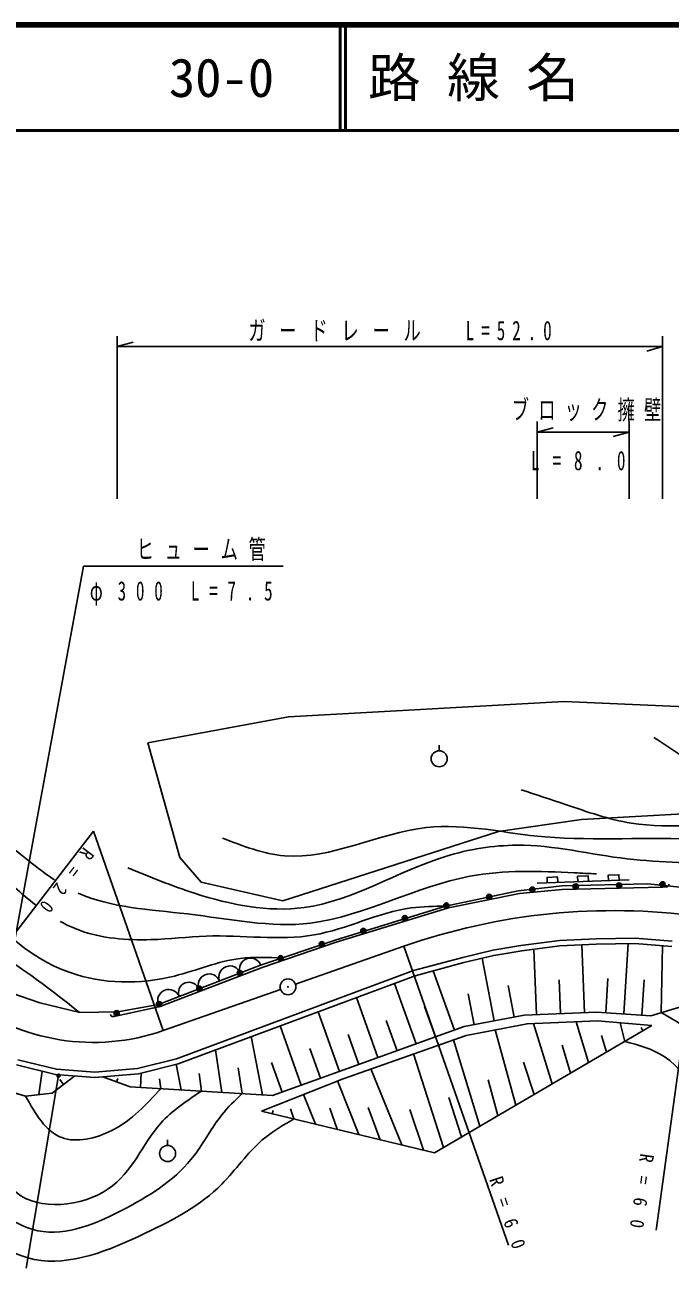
# Model space of a CAD drawing. Units: millimetres, scale not verified. Extents: x 40000 to 680000, y 20000 to 380000.
# Drawn here: x 147880 to 209009, y 262304 to 380000 of the extents above; entities that cross this region are included whole.
import ezdxf
from ezdxf.enums import TextEntityAlignment as Align

# ---------------------------------------------------------------- set-up
doc = ezdxf.new("R2010")
doc.units = ezdxf.units.MM
doc.header["$LTSCALE"] = 1000
for name, color, linetype, lineweight in [('M-BGD', 7, 'Continuous', 25), ('M-TTL', 2, 'Continuous', 140), ('M-TTL-LINE', 7, 'Continuous', 50)]:
    doc.layers.add(name, color=color, linetype=linetype, lineweight=lineweight)
doc.layers.add('M-TTL-TXT', color=7, linetype='Continuous')
doc.styles.add('ＭＳ ゴシック', font='')
doc.styles.get('ＭＳ ゴシック').set_extended_font_data('MS Gothic')

msp = doc.modelspace()

# ---------------------------------------------------------------- linework, layer by layer
at = {"layer": 'M-BGD'}
for p, q in [((156631, 335098), (156631, 350517)), ((156631, 349517), (158131, 349937)), ((208293, 350517), (208293, 335098)), ((156631, 349517), (208293, 349517)), ((208293, 349517), (206793, 349097)), ((196411, 335098), (196411, 342414)), ((196411, 341414), (197911, 341834)), ((196411, 341414), (205119, 341414)), ((205119, 341414), (203619, 340994)), ((205119, 342414), (205119, 335098)), ((159533, 311991), (172840, 314434)), ((187129, 311229), (187129, 311749)), ((142159, 287760), (154377, 303594)), ((160990, 284719), (154377, 303594)), ((196411, 298699), (205119, 299014)), ((194752, 297702), (198780, 298085)), ((198780, 298085), (208293, 298315)), ((208293, 298315), (208593, 298323)), ((188001, 296359), (194752, 297702)), ((177375, 293098), (188001, 296359)), ((211766, 295527), (207696, 265804)), ((170369, 290702), (177375, 293098)), ((183787, 292706), (173518, 289108)), ((193707, 264394), (183787, 292706)), ((196334, 286230), (196086, 292428)), ((200900, 286413), (200643, 292840)), ((204617, 286294), (205042, 292953)), ((208170, 286422), (208289, 292751)), ((160532, 287185), (170205, 290902)), ((192343, 285637), (191202, 291572)), ((160698, 286987), (170369, 290702)), ((188587, 284763), (186569, 290378)), ((202900, 286404), (203109, 289665)), ((172102, 288612), (160990, 284719)), ((184956, 283459), (182897, 289191)), ((194243, 286002), (193669, 288987)), ((198617, 286322), (198490, 289517)), ((206334, 286185), (206548, 289530)), ((181326, 282155), (179282, 287846)), ((190444, 285272), (189882, 288194)), ((156338, 286060), (156631, 286122)), ((156631, 286122), (160698, 286987)), ((177696, 280851), (175666, 286502)), ((186772, 284111), (185738, 286987)), ((174066, 279546), (172050, 285158)), ((183141, 282807), (182115, 285663)), ((197839, 279673), (196057, 285388)), ((201275, 281683), (200109, 285554)), ((202138, 285637), (207289, 285198)), ((204711, 283692), (204269, 285455)), ((206430, 284696), (206252, 284999)), ((170381, 278627), (169332, 284148)), ((179511, 281503), (178492, 284338)), ((190967, 275655), (188490, 283841)), ((194403, 277664), (192434, 284788)), ((202993, 282687), (202521, 284267)), ((166529, 278862), (165931, 282884)), ((175881, 280199), (174869, 283014)), ((187531, 273646), (184697, 282505)), ((199557, 280678), (198795, 283335)), ((162678, 279097), (162218, 281526)), ((172251, 278894), (171247, 281690)), ((196121, 278669), (195113, 281731)), ((151075, 280449), (147990, 262212)), ((149206, 278651), (149530, 280867)), ((156567, 279865), (156676, 280165)), ((158827, 279332), (158909, 280687)), ((160752, 279214), (160641, 280153)), ((164604, 278979), (164395, 280640)), ((168455, 278745), (168080, 281196)), ((178028, 280157), (170289, 277089)), ((183600, 273884), (180642, 281078)), ((151541, 279605), (151178, 280082)), ((179504, 274870), (177506, 279950)), ((192685, 276660), (191765, 280056)), ((175408, 275856), (174265, 278666)), ((189249, 274651), (188058, 278382)), ((171313, 276842), (171398, 277144)), ((173360, 276349), (173051, 277306)), ((177456, 275363), (176758, 277366)), ((181552, 274377), (180405, 277426)), ((185648, 273390), (184351, 277246)), ((161406, 273833), (161406, 274353))]:
    msp.add_line(p, q, dxfattribs=at)
for points in [[(146256, 289726), (153441, 328703), (172338, 328703)], [(159533, 311991), (162548, 301128), (164575, 298789), (172319, 297022), (192746, 303571), (200595, 304715), (215356, 305546), (217383, 307833), (217695, 311939), (216967, 315110), (198983, 315889), (172840, 314434)], [(89838, 278012), (94753, 288076), (98040, 293515), (101249, 297546), (104732, 300676), (109702, 303559), (114045, 304928), (117645, 305046), (121833, 304341), (125036, 303285), (127776, 302032), (132237, 298745), (137871, 294284), (145819, 288554), (149302, 287341), (153097, 286441), (156698, 286480), (160532, 287185)], [(198362, 298769), (198344, 299269), (197344, 299233), (197362, 298733)], [(201265, 298874), (201247, 299374), (200247, 299338), (200265, 298838)], [(204168, 298979), (204150, 299479), (203150, 299443), (203168, 298943)], [(170205, 290902), (177288, 293289), (187736, 296498), (194624, 297946), (198772, 298415), (206904, 298618), (213319, 297943), (239025, 293976), (259116, 291400), (265371, 291167), (270777, 290076), (290563, 289927)], [(208887, 298580), (208888, 298540), (208870, 298479), (208841, 298429), (208792, 298377), (208743, 298346), (208673, 298325), (208593, 298323)], [(147227, 281940), (150875, 281055), (154516, 280780), (158550, 281111), (162261, 282053), (184703, 290395), (189362, 291645), (192197, 292325), (194874, 292781), (198520, 293236), (201986, 293406), (205683, 293463), (209211, 293179)], [(152615, 280422), (150467, 278788), (147946, 278514), (142686, 280048), (123713, 291281), (119494, 292267), (116535, 292212), (112426, 291116), (108700, 288486), (96974, 276212), (94294, 274724)], [(147076, 281462), (150797, 280560), (154517, 280278), (158633, 280616), (162410, 281575), (184856, 289918), (189478, 291159), (192297, 291835), (194947, 292286), (198563, 292737), (202002, 292906), (205666, 292963), (209162, 292681)], [(217008, 291709), (213056, 287883), (207193, 286130), (202042, 286459), (195193, 286185), (189494, 285089), (171343, 278568), (157864, 279390), (155269, 280340)], [(156338, 286060), (156259, 286043), (156208, 286043), (156143, 286060), (156098, 286081), (156060, 286113), (156019, 286166), (155998, 286213), (155992, 286242)], [(207289, 285198), (186672, 273144), (170289, 277089)], [(178028, 280157), (189700, 284267), (195453, 285363), (202138, 285637)]]:
    msp.add_lwpolyline(points, dxfattribs=at)
for centre, radius in [((187129, 310469), 760), ((195943, 298066), 250), ((195943, 298066), 150), ((195943, 298066), 50), ((200062, 298366), 250), ((200062, 298366), 150), ((200062, 298366), 50), ((204174, 298466), 250), ((204174, 298466), 150), ((204174, 298466), 50), ((208287, 298565), 250), ((208287, 298565), 150), ((208287, 298565), 50), ((187808, 296561), 250), ((187808, 296561), 150), ((187808, 296561), 50), ((191865, 297382), 250), ((191865, 297382), 150), ((191865, 297382), 50), ((183875, 295355), 250), ((183875, 295355), 150), ((179942, 294148), 250), ((179942, 294148), 150), ((183875, 295355), 50), ((176015, 292897), 250), ((179942, 294148), 50), ((176015, 292897), 150), ((176015, 292897), 50), ((172122, 291566), 250), ((172122, 291566), 150), ((172122, 291566), 50), ((168248, 290155), 250), ((168248, 290155), 150), ((168248, 290155), 50), ((172810, 288860), 750), ((164408, 288680), 250), ((164408, 288680), 150), ((164408, 288680), 50), ((172810, 288860), 30), ((160603, 287222), 250), ((160603, 287222), 150), ((160603, 287222), 50), ((156579, 286367), 250), ((156579, 286367), 150), ((156579, 286367), 50), ((151075, 280449), 150), ((151075, 280449), 90), ((151075, 280449), 30), ((161406, 273073), 760)]:
    msp.add_circle(centre, radius, dxfattribs=at)
for centre, radius, start, end in [((203627, 236082), 60000, 82.20441, 109.30981), ((167300, 289786), 1050, 21.02291, 201.02291), ((169260, 290539), 1050, 21.02291, 201.02291), ((165340, 289032), 1050, 21.02291, 201.02291), ((161513, 287561), 1050, 21.02291, 201.02291), ((163426, 288297), 1000, 21.02291, 201.02291), ((154377, 303594), 20000, 232.34436, 289.30981)]:
    msp.add_arc(centre, radius, start, end, dxfattribs=at)
for points, knots in [([(93366, 308559), (95870, 309419), (98374, 310279), (100923, 311005), (104735, 312090), (108646, 312875), (112593, 313227), (114956, 313438), (117333, 313494), (119706, 313339), (125243, 312958), (130750, 311463), (135710, 309004), (139676, 307093), (143331, 304694), (146823, 301947), (148096, 300934), (149347, 299885), (150674, 299004)], [0, 0, 0, 0, 1, 1, 1, 2, 2, 2, 3, 3, 3, 4, 4, 4, 5, 5, 5, 6, 6, 6, 6]), ([(87586, 301113), (90228, 303259), (92870, 305405), (95811, 307004), (99775, 309158), (104283, 310316), (108814, 311116), (112406, 311749), (116012, 312158), (119595, 311894), (124927, 311457), (130167, 309650), (134821, 307004), (138441, 305037), (141752, 302732), (144935, 300002), (146247, 298865), (147536, 297676), (148891, 296635)], [0, 0, 0, 0, 1, 1, 1, 2, 2, 2, 3, 3, 3, 4, 4, 4, 5, 5, 5, 6, 6, 6, 6]), ([(207473, 312473), (210030, 310779), (212587, 309086), (215391, 308002), (219001, 306608), (223019, 306225), (226661, 304835), (231754, 302892), (236110, 298980), (241285, 297477), (243552, 296804), (245955, 296538), (248364, 296266), (250784, 295992), (253209, 295712), (255443, 294869), (256694, 294397), (257885, 293748), (259076, 293099)], [0, 0, 0, 0, 1, 1, 1, 2, 2, 2, 3, 3, 3, 4, 4, 4, 5, 5, 5, 6, 6, 6, 6]), ([(82363, 289666), (84222, 292994), (86082, 296323), (88587, 299113), (91009, 301809), (94034, 304002), (97256, 305781), (100984, 307840), (104975, 309346), (109148, 310115), (112737, 310719), (116377, 310757), (120039, 310338), (125305, 309723), (130611, 308297), (134710, 305225), (137309, 303344), (139451, 300936), (141712, 298446), (144785, 295041), (148044, 291617), (152159, 290221), (155213, 289099), (158785, 289081), (162050, 289888), (164176, 290414), (166171, 291289), (168274, 291555), (169565, 291718), (170897, 291651), (172229, 291584)], [0, 0, 0, 0, 1, 1, 1, 2, 2, 2, 3, 3, 3, 4, 4, 4, 5, 5, 5, 6, 6, 6, 7, 7, 7, 8, 8, 8, 9, 9, 9, 10, 10, 10, 10]), ([(81654, 284051), (82881, 285868), (84109, 287684), (85252, 289554), (86433, 291485), (87525, 293472), (88809, 295334), (91174, 298761), (94192, 301761), (97700, 304114), (101392, 306570), (105627, 308211), (110037, 308893), (113559, 309404), (117134, 309293), (120595, 308559), (125075, 307601), (129350, 305730), (132932, 303002), (136012, 300606), (138550, 297625), (141489, 295112), (144178, 292812), (147204, 290905), (150047, 288777), (151055, 288022), (152040, 287240), (153025, 286458)], [0, 0, 0, 0, 1, 1, 1, 2, 2, 2, 3, 3, 3, 4, 4, 4, 5, 5, 5, 6, 6, 6, 7, 7, 7, 8, 8, 8, 9, 9, 9, 9]), ([(194899, 307537), (196294, 307076), (197690, 306616), (199090, 306139), (201147, 305440), (203215, 304708), (205331, 304370), (209130, 303763), (213083, 304428), (216974, 304183), (220086, 304007), (223170, 303286), (226009, 302041), (228672, 300873), (231121, 299244), (233740, 298036), (237894, 296120), (242477, 295261), (247060, 294403)], [0, 0, 0, 0, 1, 1, 1, 2, 2, 2, 3, 3, 3, 4, 4, 4, 5, 5, 5, 6, 6, 6, 6]), ([(166590, 302947), (168549, 302198), (170507, 301448), (172481, 301280), (176901, 300904), (181397, 303445), (185929, 303948), (189650, 304361), (193396, 303399), (197154, 303058), (202038, 302699), (206901, 303063), (211824, 302836), (214671, 302715), (217547, 302465), (220160, 301502), (223145, 300403), (225785, 298373), (228718, 297057), (229873, 296538), (231074, 296131), (232274, 295723)], [0, 0, 0, 0, 1, 1, 1, 2, 2, 2, 3, 3, 3, 4, 4, 4, 5, 5, 5, 6, 6, 6, 7, 7, 7, 7]), ([(157629, 300144), (159704, 299287), (161780, 298430), (163960, 297726), (167329, 296637), (170950, 295915), (174345, 296374), (178960, 296998), (183159, 299806), (187734, 301211), (189938, 301904), (192220, 302268), (194491, 302278), (197977, 302324), (201440, 301370), (204947, 300998), (208185, 300600), (211421, 300647), (214692, 300286), (216586, 300077), (218491, 299731), (220186, 298935), (221315, 298404), (222351, 297674), (223387, 296943)], [0, 0, 0, 0, 1, 1, 1, 2, 2, 2, 3, 3, 3, 4, 4, 4, 5, 5, 5, 6, 6, 6, 7, 7, 7, 8, 8, 8, 8]), ([(152943, 297735), (156063, 296351), (159708, 296170), (163273, 295778), (167253, 295280), (171158, 294451), (174943, 294889), (180070, 295570), (184900, 298365), (190042, 299335), (193275, 299945), (196632, 299834), (199934, 299668), (200639, 299633), (201342, 299595), (202045, 299557)], [0, 0, 0, 0, 1, 1, 1, 2, 2, 2, 3, 3, 3, 4, 4, 4, 5, 5, 5, 5]), ([(151231, 295067), (151816, 294739), (152420, 294453), (153048, 294222), (155143, 293434), (157521, 293272), (159828, 293333), (161589, 293388), (163311, 293600), (165051, 293667), (168475, 293801), (171955, 293194), (175276, 293778), (178380, 294323), (181344, 295910), (184485, 296334), (185555, 296479), (186646, 296488), (187736, 296498)], [0, 0, 0, 0, 1, 1, 1, 2, 2, 2, 3, 3, 3, 4, 4, 4, 5, 5, 5, 6, 6, 6, 6]), ([(208170, 286422), (209605, 285614), (211041, 284806), (212221, 283625), (213948, 281897), (215128, 279372), (217084, 278309), (219331, 277089), (222603, 277798), (225341, 278875), (227586, 279758), (229472, 280889), (231357, 282020)], [0, 0, 0, 0, 1, 1, 1, 2, 2, 2, 3, 3, 3, 4, 4, 4, 4]), ([(133200, 285664), (134114, 283986), (135029, 282307), (135765, 280571), (137148, 277310), (137903, 273846), (139724, 270618), (141730, 267062), (145031, 263795), (148772, 263040), (152150, 262371), (155908, 263870), (159290, 265529), (162037, 266818), (164536, 268152), (166529, 270166), (167846, 271497), (168942, 273126), (170374, 274351), (171280, 275125), (172320, 275737), (173360, 276349)], [0, 0, 0, 0, 1, 1, 1, 2, 2, 2, 3, 3, 3, 4, 4, 4, 5, 5, 5, 6, 6, 6, 7, 7, 7, 7]), ([(204711, 283692), (206023, 283343), (207335, 282994), (208432, 282268), (211392, 280309), (212787, 275603), (215445, 274124), (218497, 272426), (223214, 274984), (227434, 277065), (230473, 278486), (233270, 279753), (236256, 279553), (238616, 279395), (241094, 278321), (242929, 276726), (245408, 274570), (246713, 271463), (248018, 268356)], [0, 0, 0, 0, 1, 1, 1, 2, 2, 2, 3, 3, 3, 4, 4, 4, 5, 5, 5, 6, 6, 6, 6]), ([(138374, 282601), (138813, 280977), (139252, 279354), (139724, 277744), (140434, 275315), (141217, 272917), (142664, 270731), (144214, 268391), (146526, 266293), (149111, 265755), (151835, 265207), (154818, 266452), (157481, 267904), (160047, 269261), (162310, 270749), (163927, 272880), (164850, 274095), (165562, 275519), (166529, 276726), (167110, 277451), (167782, 278098), (168455, 278745)], [0, 0, 0, 0, 1, 1, 1, 2, 2, 2, 3, 3, 3, 4, 4, 4, 5, 5, 5, 6, 6, 6, 7, 7, 7, 7]), ([(142686, 280048), (143291, 278656), (143897, 277264), (144361, 275708), (145048, 273403), (145426, 270739), (147075, 269374), (149161, 267648), (153280, 268001), (155784, 269713), (158073, 271278), (159012, 273979), (160761, 275934), (161837, 277137), (163220, 278058), (164604, 278979)], [0, 0, 0, 0, 1, 1, 1, 2, 2, 2, 3, 3, 3, 4, 4, 4, 5, 5, 5, 5]), ([(147946, 278514), (148905, 276826), (149863, 275139), (151373, 274577), (152761, 274060), (154615, 274494), (156123, 275255), (158038, 276223), (159395, 277718), (160752, 279214)], [0, 0, 0, 0, 1, 1, 1, 2, 2, 2, 3, 3, 3, 3])]:
    msp.add_open_spline(points, degree=3, knots=knots, dxfattribs=at)
at = {"layer": 'M-TTL'}
msp.add_line((680000, 380000), (40000, 380000), dxfattribs=at)
at = {"layer": 'M-TTL-LINE'}
for p, q in [((177750, 380000), (177750, 370000)), ((178250, 380000), (178250, 370000)), ((40000, 370000), (680000, 370000))]:
    msp.add_line(p, q, dxfattribs=at)

# ---------------------------------------------------------------- texts
at = {"layer": 'M-BGD', "attachment_point": 7, "style": 'ＭＳ ゴシック'}
for s, insert, char_height, rotation in [('\\T1.81;\\W0.65;ガードレール\u3000L=52.0', (169052, 350017), 1833, 0.002), ('\\T1.54;\\W0.65;ブロック擁壁', (194016, 342414), 1833, 0.002), ('\\T1.63;\\W0.65;ヒューム管', (158479, 329203), 1833, 0.002), ('\\T2.59;\\W0.9;R=20', (153459, 302188), 1320, 232.8), ('\\T2.59;\\W0.9;R=60', (206164, 273127), 1320, 261.9), ('\\T2.59;\\W0.9;R=60', (191834, 270613), 1320, 288.7)]:
    msp.add_mtext(s, dxfattribs=dict(at, insert=insert, char_height=char_height, rotation=rotation))
at = {"layer": 'M-BGD', "char_height": 1833, "attachment_point": 7, "style": 'ＭＳ ゴシック'}
for s, insert in [('\\T2.51;\\W0.65;L=8.0', (195827, 337777)), ('\\T2.14;\\W0.65;φ300\\~L=7.5', (154031, 324962))]:
    msp.add_mtext(s, dxfattribs=dict(at, insert=insert))
at = {"layer": 'M-TTL-TXT', "style": 'ＭＳ ゴシック'}
for s, p in [('30-0', (161521, 375000)), ('路 線 名', (180380, 375000))]:
    msp.add_text(s, height=3666, dxfattribs=at).set_placement(p, align=Align.MIDDLE_LEFT)

doc.saveas('drawing.dxf')
